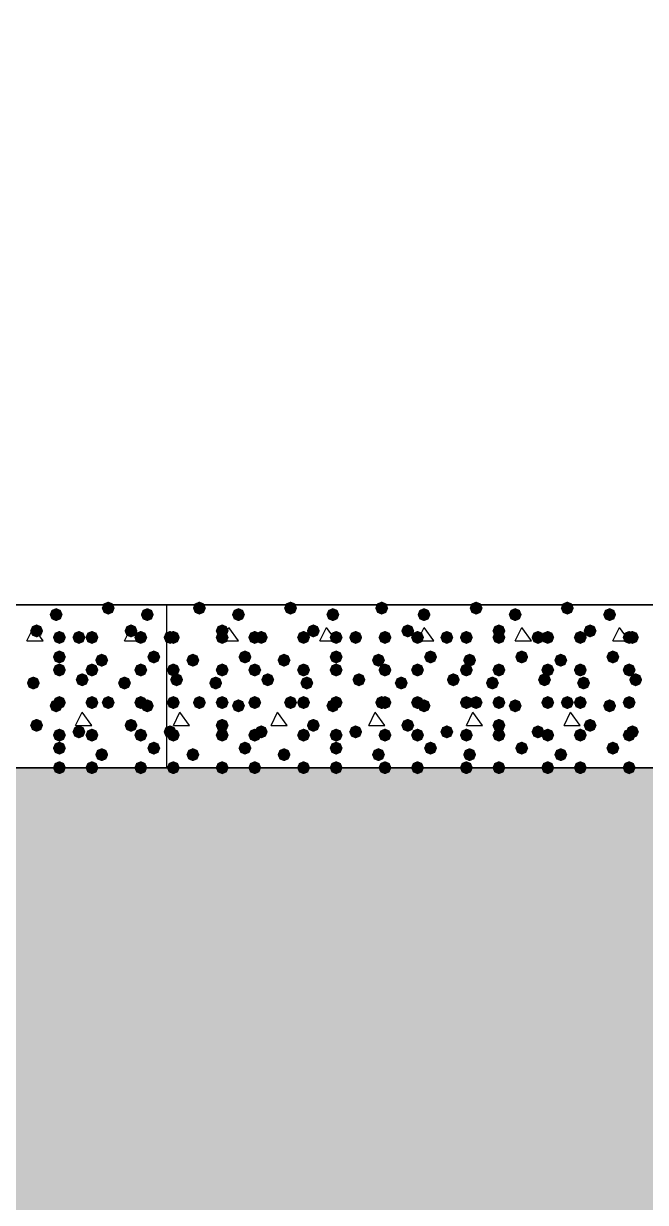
# Model space of a CAD drawing. Header units: millimetres. Extents: x 0 to 420, y 0 to 297.
# Drawn here: x 370.88 to 378.97, y 121.26 to 136.59 of the extents above; entities that cross this region are included whole.
import ezdxf

# ---------------------------------------------------------------- set-up
doc = ezdxf.new("R2010")
doc.units = ezdxf.units.MM
doc.layers.get('0').update_dxf_attribs({"linetype": 'CONTINUOUS'})

msp = doc.modelspace()

# ---------------------------------------------------------------- hatches: boundary and pattern name
at = {"true_color": 0x000007}
for points in [[(372.067667, 128.989667), (372.042796, 128.929871), (371.983, 128.905), (371.923204, 128.929871), (371.898333, 128.989667), (371.923204, 129.049462), (371.983, 129.074333), (372.042796, 129.049463)], [(371.390333, 128.905), (371.365463, 128.845204), (371.305667, 128.820333), (371.245871, 128.845204), (371.221, 128.905), (371.245871, 128.964796), (371.305667, 128.989667), (371.365462, 128.964796)], [(372.575667, 128.905), (372.550796, 128.845204), (372.491, 128.820333), (372.431204, 128.845204), (372.406333, 128.905), (372.431204, 128.964796), (372.491, 128.989667), (372.550796, 128.964796)], [(371.136333, 128.693333), (371.111462, 128.633537), (371.051667, 128.608667), (370.991871, 128.633537), (370.967, 128.693333), (370.991871, 128.753129), (371.051667, 128.778), (371.111462, 128.753129)], [(372.364, 128.693333), (372.339129, 128.633537), (372.279333, 128.608667), (372.219538, 128.633537), (372.194667, 128.693333), (372.219537, 128.753129), (372.279333, 128.778), (372.339129, 128.753129)], [(371.432667, 128.608667), (371.407796, 128.548871), (371.348, 128.524), (371.288204, 128.548871), (371.263333, 128.608667), (371.288204, 128.668462), (371.348, 128.693333), (371.407796, 128.668463)], [(371.686667, 128.608667), (371.661796, 128.548871), (371.602, 128.524), (371.542204, 128.548871), (371.517333, 128.608667), (371.542204, 128.668462), (371.602, 128.693333), (371.661796, 128.668463)], [(371.856, 128.608667), (371.831129, 128.548871), (371.771333, 128.524), (371.711537, 128.548871), (371.686667, 128.608667), (371.711537, 128.668462), (371.771333, 128.693333), (371.831129, 128.668463)], [(372.491, 128.608667), (372.466129, 128.548871), (372.406333, 128.524), (372.346537, 128.548871), (372.321667, 128.608667), (372.346537, 128.668462), (372.406333, 128.693333), (372.466129, 128.668463)], [(371.432667, 128.354667), (371.407796, 128.294871), (371.348, 128.27), (371.288204, 128.294871), (371.263333, 128.354667), (371.288204, 128.414462), (371.348, 128.439333), (371.407796, 128.414463)], [(372.660333, 128.354667), (372.635463, 128.294871), (372.575667, 128.27), (372.515871, 128.294871), (372.491, 128.354667), (372.515871, 128.414462), (372.575667, 128.439333), (372.635462, 128.414463)], [(371.432667, 128.185333), (371.407796, 128.125538), (371.348, 128.100667), (371.288204, 128.125538), (371.263333, 128.185333), (371.288204, 128.245129), (371.348, 128.27), (371.407796, 128.245129)], [(371.856, 128.185333), (371.831129, 128.125538), (371.771333, 128.100667), (371.711537, 128.125538), (371.686667, 128.185333), (371.711537, 128.245129), (371.771333, 128.27), (371.831129, 128.245129)], [(371.983, 128.312333), (371.958129, 128.252537), (371.898333, 128.227667), (371.838538, 128.252537), (371.813667, 128.312333), (371.838537, 128.372129), (371.898333, 128.397), (371.958129, 128.372129)], [(372.491, 128.185333), (372.466129, 128.125538), (372.406333, 128.100667), (372.346537, 128.125538), (372.321667, 128.185333), (372.346537, 128.245129), (372.406333, 128.27), (372.466129, 128.245129)], [(371.729, 128.058333), (371.704129, 127.998538), (371.644333, 127.973667), (371.584538, 127.998538), (371.559667, 128.058333), (371.584537, 128.118129), (371.644333, 128.143), (371.704129, 128.118129)], [(371.094, 128.016), (371.069129, 127.956204), (371.009333, 127.931333), (370.949537, 127.956204), (370.924667, 128.016), (370.949537, 128.075796), (371.009333, 128.100667), (371.069129, 128.075796)], [(372.279333, 128.016), (372.254462, 127.956204), (372.194667, 127.931333), (372.134871, 127.956204), (372.11, 128.016), (372.134871, 128.075796), (372.194667, 128.100667), (372.254462, 128.075796)], [(371.432667, 127.762), (371.407796, 127.702204), (371.348, 127.677333), (371.288204, 127.702204), (371.263333, 127.762), (371.288204, 127.821796), (371.348, 127.846667), (371.407796, 127.821796)], [(371.856, 127.762), (371.831129, 127.702204), (371.771333, 127.677333), (371.711537, 127.702204), (371.686667, 127.762), (371.711537, 127.821796), (371.771333, 127.846667), (371.831129, 127.821796)], [(372.067667, 127.762), (372.042796, 127.702204), (371.983, 127.677333), (371.923204, 127.702204), (371.898333, 127.762), (371.923204, 127.821796), (371.983, 127.846667), (372.042796, 127.821796)], [(372.491, 127.762), (372.466129, 127.702204), (372.406333, 127.677333), (372.346537, 127.702204), (372.321667, 127.762), (372.346537, 127.821796), (372.406333, 127.846667), (372.466129, 127.821796)], [(371.390333, 127.719667), (371.365463, 127.659871), (371.305667, 127.635), (371.245871, 127.659871), (371.221, 127.719667), (371.245871, 127.779462), (371.305667, 127.804333), (371.365462, 127.779463)], [(372.575667, 127.719667), (372.550796, 127.659871), (372.491, 127.635), (372.431204, 127.659871), (372.406333, 127.719667), (372.431204, 127.779462), (372.491, 127.804333), (372.550796, 127.779463)], [(371.136333, 127.465667), (371.111462, 127.405871), (371.051667, 127.381), (370.991871, 127.405871), (370.967, 127.465667), (370.991871, 127.525462), (371.051667, 127.550333), (371.111462, 127.525463)], [(372.364, 127.465667), (372.339129, 127.405871), (372.279333, 127.381), (372.219538, 127.405871), (372.194667, 127.465667), (372.219537, 127.525462), (372.279333, 127.550333), (372.339129, 127.525463)], [(371.432667, 127.338667), (371.407796, 127.278871), (371.348, 127.254), (371.288204, 127.278871), (371.263333, 127.338667), (371.288204, 127.398462), (371.348, 127.423333), (371.407796, 127.398463)], [(371.686667, 127.381), (371.661796, 127.321204), (371.602, 127.296333), (371.542204, 127.321204), (371.517333, 127.381), (371.542204, 127.440796), (371.602, 127.465667), (371.661796, 127.440796)], [(371.856, 127.338667), (371.831129, 127.278871), (371.771333, 127.254), (371.711537, 127.278871), (371.686667, 127.338667), (371.711537, 127.398462), (371.771333, 127.423333), (371.831129, 127.398463)], [(372.491, 127.338667), (372.466129, 127.278871), (372.406333, 127.254), (372.346537, 127.278871), (372.321667, 127.338667), (372.346537, 127.398462), (372.406333, 127.423333), (372.466129, 127.398463)], [(371.432667, 127.169333), (371.407796, 127.109537), (371.348, 127.084667), (371.288204, 127.109537), (371.263333, 127.169333), (371.288204, 127.229129), (371.348, 127.254), (371.407796, 127.229129)], [(372.660333, 127.169333), (372.635463, 127.109537), (372.575667, 127.084667), (372.515871, 127.109537), (372.491, 127.169333), (372.515871, 127.229129), (372.575667, 127.254), (372.635462, 127.229129)], [(371.983, 127.084667), (371.958129, 127.024871), (371.898333, 127), (371.838538, 127.024871), (371.813667, 127.084667), (371.838537, 127.144462), (371.898333, 127.169333), (371.958129, 127.144463)], [(371.432667, 126.915333), (371.407796, 126.855538), (371.348, 126.830667), (371.288204, 126.855538), (371.263333, 126.915333), (371.288204, 126.975129), (371.348, 127), (371.407796, 126.975129)], [(371.856, 126.915333), (371.831129, 126.855538), (371.771333, 126.830667), (371.711537, 126.855538), (371.686667, 126.915333), (371.711537, 126.975129), (371.771333, 127), (371.831129, 126.975129)], [(372.491, 126.915333), (372.466129, 126.855538), (372.406333, 126.830667), (372.346537, 126.855538), (372.321667, 126.915333), (372.346537, 126.975129), (372.406333, 127), (372.466129, 126.975129)]]:
    msp.add_hatch(color=0, dxfattribs=at).paths.add_polyline_path(points, flags=0)
at = {"true_color": 0x000008}
for points in [[(373.253, 128.989667), (373.228129, 128.929871), (373.168333, 128.905), (373.108538, 128.929871), (373.083667, 128.989667), (373.108537, 129.049462), (373.168333, 129.074333), (373.228129, 129.049463)], [(374.438333, 128.989667), (374.413462, 128.929871), (374.353667, 128.905), (374.293871, 128.929871), (374.269, 128.989667), (374.293871, 129.049462), (374.353667, 129.074333), (374.413462, 129.049463)], [(375.623667, 128.989667), (375.598796, 128.929871), (375.539, 128.905), (375.479204, 128.929871), (375.454333, 128.989667), (375.479204, 129.049462), (375.539, 129.074333), (375.598796, 129.049463)], [(376.851333, 128.989667), (376.826462, 128.929871), (376.766667, 128.905), (376.706871, 128.929871), (376.682, 128.989667), (376.706871, 129.049462), (376.766667, 129.074333), (376.826462, 129.049463)], [(378.036667, 128.989667), (378.011796, 128.929871), (377.952, 128.905), (377.892204, 128.929871), (377.867333, 128.989667), (377.892204, 129.049462), (377.952, 129.074333), (378.011796, 129.049463)], [(373.761, 128.905), (373.736129, 128.845204), (373.676333, 128.820333), (373.616537, 128.845204), (373.591667, 128.905), (373.616537, 128.964796), (373.676333, 128.989667), (373.736129, 128.964796)], [(374.988667, 128.905), (374.963796, 128.845204), (374.904, 128.820333), (374.844204, 128.845204), (374.819333, 128.905), (374.844204, 128.964796), (374.904, 128.989667), (374.963796, 128.964796)], [(376.174, 128.905), (376.149129, 128.845204), (376.089333, 128.820333), (376.029537, 128.845204), (376.004667, 128.905), (376.029537, 128.964796), (376.089333, 128.989667), (376.149129, 128.964796)], [(377.359333, 128.905), (377.334462, 128.845204), (377.274667, 128.820333), (377.214871, 128.845204), (377.19, 128.905), (377.214871, 128.964796), (377.274667, 128.989667), (377.334462, 128.964796)], [(378.587, 128.905), (378.562129, 128.845204), (378.502333, 128.820333), (378.442538, 128.845204), (378.417667, 128.905), (378.442537, 128.964796), (378.502333, 128.989667), (378.562129, 128.964796)], [(373.549333, 128.693333), (373.524462, 128.633537), (373.464667, 128.608667), (373.404871, 128.633537), (373.38, 128.693333), (373.404871, 128.753129), (373.464667, 128.778), (373.524462, 128.753129)], [(374.734667, 128.693333), (374.709796, 128.633537), (374.65, 128.608667), (374.590204, 128.633537), (374.565333, 128.693333), (374.590204, 128.753129), (374.65, 128.778), (374.709796, 128.753129)], [(375.962333, 128.693333), (375.937462, 128.633537), (375.877667, 128.608667), (375.817871, 128.633537), (375.793, 128.693333), (375.817871, 128.753129), (375.877667, 128.778), (375.937462, 128.753129)], [(377.147667, 128.693333), (377.122796, 128.633537), (377.063, 128.608667), (377.003204, 128.633537), (376.978333, 128.693333), (377.003204, 128.753129), (377.063, 128.778), (377.122796, 128.753129)], [(378.333, 128.693333), (378.308129, 128.633537), (378.248333, 128.608667), (378.188538, 128.633537), (378.163667, 128.693333), (378.188537, 128.753129), (378.248333, 128.778), (378.308129, 128.753129)], [(372.872, 128.608667), (372.847129, 128.548871), (372.787333, 128.524), (372.727538, 128.548871), (372.702667, 128.608667), (372.727537, 128.668462), (372.787333, 128.693333), (372.847129, 128.668463)], [(372.914333, 128.608667), (372.889462, 128.548871), (372.829667, 128.524), (372.769871, 128.548871), (372.745, 128.608667), (372.769871, 128.668462), (372.829667, 128.693333), (372.889462, 128.668463)], [(373.549333, 128.608667), (373.524462, 128.548871), (373.464667, 128.524), (373.404871, 128.548871), (373.38, 128.608667), (373.404871, 128.668462), (373.464667, 128.693333), (373.524462, 128.668463)], [(373.972667, 128.608667), (373.947796, 128.548871), (373.888, 128.524), (373.828204, 128.548871), (373.803333, 128.608667), (373.828204, 128.668462), (373.888, 128.693333), (373.947796, 128.668463)], [(374.057333, 128.608667), (374.032462, 128.548871), (373.972667, 128.524), (373.912871, 128.548871), (373.888, 128.608667), (373.912871, 128.668462), (373.972667, 128.693333), (374.032462, 128.668463)], [(374.607667, 128.608667), (374.582796, 128.548871), (374.523, 128.524), (374.463204, 128.548871), (374.438333, 128.608667), (374.463204, 128.668462), (374.523, 128.693333), (374.582796, 128.668463)], [(375.031, 128.608667), (375.006129, 128.548871), (374.946333, 128.524), (374.886537, 128.548871), (374.861667, 128.608667), (374.886537, 128.668462), (374.946333, 128.693333), (375.006129, 128.668463)], [(375.285, 128.608667), (375.260129, 128.548871), (375.200333, 128.524), (375.140538, 128.548871), (375.115667, 128.608667), (375.140537, 128.668462), (375.200333, 128.693333), (375.260129, 128.668463)], [(375.666, 128.608667), (375.641129, 128.548871), (375.581333, 128.524), (375.521538, 128.548871), (375.496667, 128.608667), (375.521537, 128.668462), (375.581333, 128.693333), (375.641129, 128.668463)], [(376.089333, 128.608667), (376.064462, 128.548871), (376.004667, 128.524), (375.944871, 128.548871), (375.92, 128.608667), (375.944871, 128.668462), (376.004667, 128.693333), (376.064462, 128.668463)], [(376.470333, 128.608667), (376.445462, 128.548871), (376.385667, 128.524), (376.325871, 128.548871), (376.301, 128.608667), (376.325871, 128.668462), (376.385667, 128.693333), (376.445462, 128.668463)], [(376.724333, 128.608667), (376.699462, 128.548871), (376.639667, 128.524), (376.579871, 128.548871), (376.555, 128.608667), (376.579871, 128.668462), (376.639667, 128.693333), (376.699462, 128.668463)], [(377.147667, 128.608667), (377.122796, 128.548871), (377.063, 128.524), (377.003204, 128.548871), (376.978333, 128.608667), (377.003204, 128.668462), (377.063, 128.693333), (377.122796, 128.668463)], [(377.655667, 128.608667), (377.630796, 128.548871), (377.571, 128.524), (377.511204, 128.548871), (377.486333, 128.608667), (377.511204, 128.668462), (377.571, 128.693333), (377.630796, 128.668463)], [(377.782667, 128.608667), (377.757796, 128.548871), (377.698, 128.524), (377.638204, 128.548871), (377.613333, 128.608667), (377.638204, 128.668462), (377.698, 128.693333), (377.757796, 128.668463)], [(378.206, 128.608667), (378.181129, 128.548871), (378.121333, 128.524), (378.061537, 128.548871), (378.036667, 128.608667), (378.061537, 128.668462), (378.121333, 128.693333), (378.181129, 128.668463)], [(378.841, 128.608667), (378.816129, 128.548871), (378.756333, 128.524), (378.696537, 128.548871), (378.671667, 128.608667), (378.696537, 128.668462), (378.756333, 128.693333), (378.816129, 128.668463)], [(378.883333, 128.608667), (378.858462, 128.548871), (378.798667, 128.524), (378.738871, 128.548871), (378.714, 128.608667), (378.738871, 128.668462), (378.798667, 128.693333), (378.858462, 128.668463)], [(373.845667, 128.354667), (373.820796, 128.294871), (373.761, 128.27), (373.701204, 128.294871), (373.676333, 128.354667), (373.701204, 128.414462), (373.761, 128.439333), (373.820796, 128.414463)], [(375.031, 128.354667), (375.006129, 128.294871), (374.946333, 128.27), (374.886537, 128.294871), (374.861667, 128.354667), (374.886537, 128.414462), (374.946333, 128.439333), (375.006129, 128.414463)], [(376.258667, 128.354667), (376.233796, 128.294871), (376.174, 128.27), (376.114204, 128.294871), (376.089333, 128.354667), (376.114204, 128.414462), (376.174, 128.439333), (376.233796, 128.414463)], [(377.444, 128.354667), (377.419129, 128.294871), (377.359333, 128.27), (377.299537, 128.294871), (377.274667, 128.354667), (377.299537, 128.414462), (377.359333, 128.439333), (377.419129, 128.414463)], [(378.629333, 128.354667), (378.604462, 128.294871), (378.544667, 128.27), (378.484871, 128.294871), (378.46, 128.354667), (378.484871, 128.414462), (378.544667, 128.439333), (378.604462, 128.414463)], [(372.914333, 128.185333), (372.889462, 128.125538), (372.829667, 128.100667), (372.769871, 128.125538), (372.745, 128.185333), (372.769871, 128.245129), (372.829667, 128.27), (372.889462, 128.245129)], [(373.168333, 128.312333), (373.143462, 128.252537), (373.083667, 128.227667), (373.023871, 128.252537), (372.999, 128.312333), (373.023871, 128.372129), (373.083667, 128.397), (373.143462, 128.372129)], [(373.549333, 128.185333), (373.524462, 128.125538), (373.464667, 128.100667), (373.404871, 128.125538), (373.38, 128.185333), (373.404871, 128.245129), (373.464667, 128.27), (373.524462, 128.245129)], [(373.972667, 128.185333), (373.947796, 128.125538), (373.888, 128.100667), (373.828204, 128.125538), (373.803333, 128.185333), (373.828204, 128.245129), (373.888, 128.27), (373.947796, 128.245129)], [(374.353667, 128.312333), (374.328796, 128.252537), (374.269, 128.227667), (374.209204, 128.252537), (374.184333, 128.312333), (374.209204, 128.372129), (374.269, 128.397), (374.328796, 128.372129)], [(374.607667, 128.185333), (374.582796, 128.125538), (374.523, 128.100667), (374.463204, 128.125538), (374.438333, 128.185333), (374.463204, 128.245129), (374.523, 128.27), (374.582796, 128.245129)], [(375.031, 128.185333), (375.006129, 128.125538), (374.946333, 128.100667), (374.886537, 128.125538), (374.861667, 128.185333), (374.886537, 128.245129), (374.946333, 128.27), (375.006129, 128.245129)], [(375.581333, 128.312333), (375.556462, 128.252537), (375.496667, 128.227667), (375.436871, 128.252537), (375.412, 128.312333), (375.436871, 128.372129), (375.496667, 128.397), (375.556462, 128.372129)], [(375.666, 128.185333), (375.641129, 128.125538), (375.581333, 128.100667), (375.521538, 128.125538), (375.496667, 128.185333), (375.521537, 128.245129), (375.581333, 128.27), (375.641129, 128.245129)], [(376.089333, 128.185333), (376.064462, 128.125538), (376.004667, 128.100667), (375.944871, 128.125538), (375.92, 128.185333), (375.944871, 128.245129), (376.004667, 128.27), (376.064462, 128.245129)], [(376.724333, 128.185333), (376.699462, 128.125538), (376.639667, 128.100667), (376.579871, 128.125538), (376.555, 128.185333), (376.579871, 128.245129), (376.639667, 128.27), (376.699462, 128.245129)], [(376.766667, 128.312333), (376.741796, 128.252537), (376.682, 128.227667), (376.622204, 128.252537), (376.597333, 128.312333), (376.622204, 128.372129), (376.682, 128.397), (376.741796, 128.372129)], [(377.147667, 128.185333), (377.122796, 128.125538), (377.063, 128.100667), (377.003204, 128.125538), (376.978333, 128.185333), (377.003204, 128.245129), (377.063, 128.27), (377.122796, 128.245129)], [(377.782667, 128.185333), (377.757796, 128.125538), (377.698, 128.100667), (377.638204, 128.125538), (377.613333, 128.185333), (377.638204, 128.245129), (377.698, 128.27), (377.757796, 128.245129)], [(377.952, 128.312333), (377.927129, 128.252537), (377.867333, 128.227667), (377.807538, 128.252537), (377.782667, 128.312333), (377.807537, 128.372129), (377.867333, 128.397), (377.927129, 128.372129)], [(378.206, 128.185333), (378.181129, 128.125538), (378.121333, 128.100667), (378.061537, 128.125538), (378.036667, 128.185333), (378.061537, 128.245129), (378.121333, 128.27), (378.181129, 128.245129)], [(378.841, 128.185333), (378.816129, 128.125538), (378.756333, 128.100667), (378.696537, 128.125538), (378.671667, 128.185333), (378.696537, 128.245129), (378.756333, 128.27), (378.816129, 128.245129)], [(372.956667, 128.058333), (372.931796, 127.998538), (372.872, 127.973667), (372.812204, 127.998538), (372.787333, 128.058333), (372.812204, 128.118129), (372.872, 128.143), (372.931796, 128.118129)], [(374.142, 128.058333), (374.117129, 127.998538), (374.057333, 127.973667), (373.997538, 127.998538), (373.972667, 128.058333), (373.997537, 128.118129), (374.057333, 128.143), (374.117129, 128.118129)], [(375.327333, 128.058333), (375.302462, 127.998538), (375.242667, 127.973667), (375.182871, 127.998538), (375.158, 128.058333), (375.182871, 128.118129), (375.242667, 128.143), (375.302462, 128.118129)], [(376.555, 128.058333), (376.530129, 127.998538), (376.470333, 127.973667), (376.410538, 127.998538), (376.385667, 128.058333), (376.410537, 128.118129), (376.470333, 128.143), (376.530129, 128.118129)], [(377.740333, 128.058333), (377.715463, 127.998538), (377.655667, 127.973667), (377.595871, 127.998538), (377.571, 128.058333), (377.595871, 128.118129), (377.655667, 128.143), (377.715462, 128.118129)], [(378.925667, 128.058333), (378.900796, 127.998538), (378.841, 127.973667), (378.781204, 127.998538), (378.756333, 128.058333), (378.781204, 128.118129), (378.841, 128.143), (378.900796, 128.118129)], [(373.464667, 128.016), (373.439796, 127.956204), (373.38, 127.931333), (373.320204, 127.956204), (373.295333, 128.016), (373.320204, 128.075796), (373.38, 128.100667), (373.439796, 128.075796)], [(374.65, 128.016), (374.625129, 127.956204), (374.565333, 127.931333), (374.505538, 127.956204), (374.480667, 128.016), (374.505537, 128.075796), (374.565333, 128.100667), (374.625129, 128.075796)], [(375.877667, 128.016), (375.852796, 127.956204), (375.793, 127.931333), (375.733204, 127.956204), (375.708333, 128.016), (375.733204, 128.075796), (375.793, 128.100667), (375.852796, 128.075796)], [(377.063, 128.016), (377.038129, 127.956204), (376.978333, 127.931333), (376.918537, 127.956204), (376.893667, 128.016), (376.918537, 128.075796), (376.978333, 128.100667), (377.038129, 128.075796)], [(378.248333, 128.016), (378.223462, 127.956204), (378.163667, 127.931333), (378.103871, 127.956204), (378.079, 128.016), (378.103871, 128.075796), (378.163667, 128.100667), (378.223462, 128.075796)], [(372.914333, 127.762), (372.889462, 127.702204), (372.829667, 127.677333), (372.769871, 127.702204), (372.745, 127.762), (372.769871, 127.821796), (372.829667, 127.846667), (372.889462, 127.821796)], [(373.253, 127.762), (373.228129, 127.702204), (373.168333, 127.677333), (373.108538, 127.702204), (373.083667, 127.762), (373.108537, 127.821796), (373.168333, 127.846667), (373.228129, 127.821796)], [(373.549333, 127.762), (373.524462, 127.702204), (373.464667, 127.677333), (373.404871, 127.702204), (373.38, 127.762), (373.404871, 127.821796), (373.464667, 127.846667), (373.524462, 127.821796)], [(373.972667, 127.762), (373.947796, 127.702204), (373.888, 127.677333), (373.828204, 127.702204), (373.803333, 127.762), (373.828204, 127.821796), (373.888, 127.846667), (373.947796, 127.821796)], [(374.438333, 127.762), (374.413462, 127.702204), (374.353667, 127.677333), (374.293871, 127.702204), (374.269, 127.762), (374.293871, 127.821796), (374.353667, 127.846667), (374.413462, 127.821796)], [(374.607667, 127.762), (374.582796, 127.702204), (374.523, 127.677333), (374.463204, 127.702204), (374.438333, 127.762), (374.463204, 127.821796), (374.523, 127.846667), (374.582796, 127.821796)], [(375.031, 127.762), (375.006129, 127.702204), (374.946333, 127.677333), (374.886537, 127.702204), (374.861667, 127.762), (374.886537, 127.821796), (374.946333, 127.846667), (375.006129, 127.821796)], [(375.623667, 127.762), (375.598796, 127.702204), (375.539, 127.677333), (375.479204, 127.702204), (375.454333, 127.762), (375.479204, 127.821796), (375.539, 127.846667), (375.598796, 127.821796)], [(375.666, 127.762), (375.641129, 127.702204), (375.581333, 127.677333), (375.521538, 127.702204), (375.496667, 127.762), (375.521537, 127.821796), (375.581333, 127.846667), (375.641129, 127.821796)], [(376.089333, 127.762), (376.064462, 127.702204), (376.004667, 127.677333), (375.944871, 127.702204), (375.92, 127.762), (375.944871, 127.821796), (376.004667, 127.846667), (376.064462, 127.821796)], [(376.724333, 127.762), (376.699462, 127.702204), (376.639667, 127.677333), (376.579871, 127.702204), (376.555, 127.762), (376.579871, 127.821796), (376.639667, 127.846667), (376.699462, 127.821796)], [(376.851333, 127.762), (376.826462, 127.702204), (376.766667, 127.677333), (376.706871, 127.702204), (376.682, 127.762), (376.706871, 127.821796), (376.766667, 127.846667), (376.826462, 127.821796)], [(377.147667, 127.762), (377.122796, 127.702204), (377.063, 127.677333), (377.003204, 127.702204), (376.978333, 127.762), (377.003204, 127.821796), (377.063, 127.846667), (377.122796, 127.821796)], [(377.782667, 127.762), (377.757796, 127.702204), (377.698, 127.677333), (377.638204, 127.702204), (377.613333, 127.762), (377.638204, 127.821796), (377.698, 127.846667), (377.757796, 127.821796)], [(378.036667, 127.762), (378.011796, 127.702204), (377.952, 127.677333), (377.892204, 127.702204), (377.867333, 127.762), (377.892204, 127.821796), (377.952, 127.846667), (378.011796, 127.821796)], [(378.206, 127.762), (378.181129, 127.702204), (378.121333, 127.677333), (378.061537, 127.702204), (378.036667, 127.762), (378.061537, 127.821796), (378.121333, 127.846667), (378.181129, 127.821796)], [(378.841, 127.762), (378.816129, 127.702204), (378.756333, 127.677333), (378.696537, 127.702204), (378.671667, 127.762), (378.696537, 127.821796), (378.756333, 127.846667), (378.816129, 127.821796)], [(373.761, 127.719667), (373.736129, 127.659871), (373.676333, 127.635), (373.616537, 127.659871), (373.591667, 127.719667), (373.616537, 127.779462), (373.676333, 127.804333), (373.736129, 127.779463)], [(374.988667, 127.719667), (374.963796, 127.659871), (374.904, 127.635), (374.844204, 127.659871), (374.819333, 127.719667), (374.844204, 127.779462), (374.904, 127.804333), (374.963796, 127.779463)], [(376.174, 127.719667), (376.149129, 127.659871), (376.089333, 127.635), (376.029537, 127.659871), (376.004667, 127.719667), (376.029537, 127.779462), (376.089333, 127.804333), (376.149129, 127.779463)], [(377.359333, 127.719667), (377.334462, 127.659871), (377.274667, 127.635), (377.214871, 127.659871), (377.19, 127.719667), (377.214871, 127.779462), (377.274667, 127.804333), (377.334462, 127.779463)], [(378.587, 127.719667), (378.562129, 127.659871), (378.502333, 127.635), (378.442538, 127.659871), (378.417667, 127.719667), (378.442537, 127.779462), (378.502333, 127.804333), (378.562129, 127.779463)], [(373.549333, 127.465667), (373.524462, 127.405871), (373.464667, 127.381), (373.404871, 127.405871), (373.38, 127.465667), (373.404871, 127.525462), (373.464667, 127.550333), (373.524462, 127.525463)], [(374.734667, 127.465667), (374.709796, 127.405871), (374.65, 127.381), (374.590204, 127.405871), (374.565333, 127.465667), (374.590204, 127.525462), (374.65, 127.550333), (374.709796, 127.525463)], [(375.962333, 127.465667), (375.937462, 127.405871), (375.877667, 127.381), (375.817871, 127.405871), (375.793, 127.465667), (375.817871, 127.525462), (375.877667, 127.550333), (375.937462, 127.525463)], [(377.147667, 127.465667), (377.122796, 127.405871), (377.063, 127.381), (377.003204, 127.405871), (376.978333, 127.465667), (377.003204, 127.525462), (377.063, 127.550333), (377.122796, 127.525463)], [(378.333, 127.465667), (378.308129, 127.405871), (378.248333, 127.381), (378.188538, 127.405871), (378.163667, 127.465667), (378.188537, 127.525462), (378.248333, 127.550333), (378.308129, 127.525463)], [(372.872, 127.381), (372.847129, 127.321204), (372.787333, 127.296333), (372.727538, 127.321204), (372.702667, 127.381), (372.727537, 127.440796), (372.787333, 127.465667), (372.847129, 127.440796)], [(372.914333, 127.338667), (372.889462, 127.278871), (372.829667, 127.254), (372.769871, 127.278871), (372.745, 127.338667), (372.769871, 127.398462), (372.829667, 127.423333), (372.889462, 127.398463)], [(373.549333, 127.338667), (373.524462, 127.278871), (373.464667, 127.254), (373.404871, 127.278871), (373.38, 127.338667), (373.404871, 127.398462), (373.464667, 127.423333), (373.524462, 127.398463)], [(373.972667, 127.338667), (373.947796, 127.278871), (373.888, 127.254), (373.828204, 127.278871), (373.803333, 127.338667), (373.828204, 127.398462), (373.888, 127.423333), (373.947796, 127.398463)], [(374.057333, 127.381), (374.032462, 127.321204), (373.972667, 127.296333), (373.912871, 127.321204), (373.888, 127.381), (373.912871, 127.440796), (373.972667, 127.465667), (374.032462, 127.440796)], [(374.607667, 127.338667), (374.582796, 127.278871), (374.523, 127.254), (374.463204, 127.278871), (374.438333, 127.338667), (374.463204, 127.398462), (374.523, 127.423333), (374.582796, 127.398463)], [(375.031, 127.338667), (375.006129, 127.278871), (374.946333, 127.254), (374.886537, 127.278871), (374.861667, 127.338667), (374.886537, 127.398462), (374.946333, 127.423333), (375.006129, 127.398463)], [(375.285, 127.381), (375.260129, 127.321204), (375.200333, 127.296333), (375.140538, 127.321204), (375.115667, 127.381), (375.140537, 127.440796), (375.200333, 127.465667), (375.260129, 127.440796)], [(375.666, 127.338667), (375.641129, 127.278871), (375.581333, 127.254), (375.521538, 127.278871), (375.496667, 127.338667), (375.521537, 127.398462), (375.581333, 127.423333), (375.641129, 127.398463)], [(376.089333, 127.338667), (376.064462, 127.278871), (376.004667, 127.254), (375.944871, 127.278871), (375.92, 127.338667), (375.944871, 127.398462), (376.004667, 127.423333), (376.064462, 127.398463)], [(376.470333, 127.381), (376.445462, 127.321204), (376.385667, 127.296333), (376.325871, 127.321204), (376.301, 127.381), (376.325871, 127.440796), (376.385667, 127.465667), (376.445462, 127.440796)], [(376.724333, 127.338667), (376.699462, 127.278871), (376.639667, 127.254), (376.579871, 127.278871), (376.555, 127.338667), (376.579871, 127.398462), (376.639667, 127.423333), (376.699462, 127.398463)], [(377.147667, 127.338667), (377.122796, 127.278871), (377.063, 127.254), (377.003204, 127.278871), (376.978333, 127.338667), (377.003204, 127.398462), (377.063, 127.423333), (377.122796, 127.398463)], [(377.655667, 127.381), (377.630796, 127.321204), (377.571, 127.296333), (377.511204, 127.321204), (377.486333, 127.381), (377.511204, 127.440796), (377.571, 127.465667), (377.630796, 127.440796)], [(377.782667, 127.338667), (377.757796, 127.278871), (377.698, 127.254), (377.638204, 127.278871), (377.613333, 127.338667), (377.638204, 127.398462), (377.698, 127.423333), (377.757796, 127.398463)], [(378.206, 127.338667), (378.181129, 127.278871), (378.121333, 127.254), (378.061537, 127.278871), (378.036667, 127.338667), (378.061537, 127.398462), (378.121333, 127.423333), (378.181129, 127.398463)], [(378.841, 127.338667), (378.816129, 127.278871), (378.756333, 127.254), (378.696537, 127.278871), (378.671667, 127.338667), (378.696537, 127.398462), (378.756333, 127.423333), (378.816129, 127.398463)], [(378.883333, 127.381), (378.858462, 127.321204), (378.798667, 127.296333), (378.738871, 127.321204), (378.714, 127.381), (378.738871, 127.440796), (378.798667, 127.465667), (378.858462, 127.440796)], [(373.845667, 127.169333), (373.820796, 127.109537), (373.761, 127.084667), (373.701204, 127.109537), (373.676333, 127.169333), (373.701204, 127.229129), (373.761, 127.254), (373.820796, 127.229129)], [(375.031, 127.169333), (375.006129, 127.109537), (374.946333, 127.084667), (374.886537, 127.109537), (374.861667, 127.169333), (374.886537, 127.229129), (374.946333, 127.254), (375.006129, 127.229129)], [(376.258667, 127.169333), (376.233796, 127.109537), (376.174, 127.084667), (376.114204, 127.109537), (376.089333, 127.169333), (376.114204, 127.229129), (376.174, 127.254), (376.233796, 127.229129)], [(377.444, 127.169333), (377.419129, 127.109537), (377.359333, 127.084667), (377.299537, 127.109537), (377.274667, 127.169333), (377.299537, 127.229129), (377.359333, 127.254), (377.419129, 127.229129)], [(378.629333, 127.169333), (378.604462, 127.109537), (378.544667, 127.084667), (378.484871, 127.109537), (378.46, 127.169333), (378.484871, 127.229129), (378.544667, 127.254), (378.604462, 127.229129)], [(373.168333, 127.084667), (373.143462, 127.024871), (373.083667, 127), (373.023871, 127.024871), (372.999, 127.084667), (373.023871, 127.144462), (373.083667, 127.169333), (373.143462, 127.144463)], [(374.353667, 127.084667), (374.328796, 127.024871), (374.269, 127), (374.209204, 127.024871), (374.184333, 127.084667), (374.209204, 127.144462), (374.269, 127.169333), (374.328796, 127.144463)], [(375.581333, 127.084667), (375.556462, 127.024871), (375.496667, 127), (375.436871, 127.024871), (375.412, 127.084667), (375.436871, 127.144462), (375.496667, 127.169333), (375.556462, 127.144463)], [(376.766667, 127.084667), (376.741796, 127.024871), (376.682, 127), (376.622204, 127.024871), (376.597333, 127.084667), (376.622204, 127.144462), (376.682, 127.169333), (376.741796, 127.144463)], [(377.952, 127.084667), (377.927129, 127.024871), (377.867333, 127), (377.807538, 127.024871), (377.782667, 127.084667), (377.807537, 127.144462), (377.867333, 127.169333), (377.927129, 127.144463)], [(372.914333, 126.915333), (372.889462, 126.855538), (372.829667, 126.830667), (372.769871, 126.855538), (372.745, 126.915333), (372.769871, 126.975129), (372.829667, 127), (372.889462, 126.975129)], [(373.549333, 126.915333), (373.524462, 126.855538), (373.464667, 126.830667), (373.404871, 126.855538), (373.38, 126.915333), (373.404871, 126.975129), (373.464667, 127), (373.524462, 126.975129)], [(373.972667, 126.915333), (373.947796, 126.855538), (373.888, 126.830667), (373.828204, 126.855538), (373.803333, 126.915333), (373.828204, 126.975129), (373.888, 127), (373.947796, 126.975129)], [(374.607667, 126.915333), (374.582796, 126.855538), (374.523, 126.830667), (374.463204, 126.855538), (374.438333, 126.915333), (374.463204, 126.975129), (374.523, 127), (374.582796, 126.975129)], [(375.031, 126.915333), (375.006129, 126.855538), (374.946333, 126.830667), (374.886537, 126.855538), (374.861667, 126.915333), (374.886537, 126.975129), (374.946333, 127), (375.006129, 126.975129)], [(375.666, 126.915333), (375.641129, 126.855538), (375.581333, 126.830667), (375.521538, 126.855538), (375.496667, 126.915333), (375.521537, 126.975129), (375.581333, 127), (375.641129, 126.975129)], [(376.089333, 126.915333), (376.064462, 126.855538), (376.004667, 126.830667), (375.944871, 126.855538), (375.92, 126.915333), (375.944871, 126.975129), (376.004667, 127), (376.064462, 126.975129)], [(376.724333, 126.915333), (376.699462, 126.855538), (376.639667, 126.830667), (376.579871, 126.855538), (376.555, 126.915333), (376.579871, 126.975129), (376.639667, 127), (376.699462, 126.975129)], [(377.147667, 126.915333), (377.122796, 126.855538), (377.063, 126.830667), (377.003204, 126.855538), (376.978333, 126.915333), (377.003204, 126.975129), (377.063, 127), (377.122796, 126.975129)], [(377.782667, 126.915333), (377.757796, 126.855538), (377.698, 126.830667), (377.638204, 126.855538), (377.613333, 126.915333), (377.638204, 126.975129), (377.698, 127), (377.757796, 126.975129)], [(378.206, 126.915333), (378.181129, 126.855538), (378.121333, 126.830667), (378.061537, 126.855538), (378.036667, 126.915333), (378.061537, 126.975129), (378.121333, 127), (378.181129, 126.975129)], [(378.841, 126.915333), (378.816129, 126.855538), (378.756333, 126.830667), (378.696537, 126.855538), (378.671667, 126.915333), (378.696537, 126.975129), (378.756333, 127), (378.816129, 126.975129)]]:
    msp.add_hatch(color=0, dxfattribs=at).paths.add_polyline_path(points, flags=0)
h = msp.add_hatch(color=0, dxfattribs=at)
h.paths.add_polyline_path([(385.826, 126.915333), (224.409, 126.915333), (385.826, 107.865333)], flags=0)
h.paths.add_polyline_path([(224.409, 126.915333), (385.826, 107.865333), (224.409, 107.865333)], flags=0)

# ---------------------------------------------------------------- linework, layer by layer
at = {"color": 0, "true_color": 0x000007}
for points in [[(38.650333, 126.915333), (38.650333, 150.241), (386.884333, 150.241), (386.884333, 126.915333), (224.409, 126.915333), (224.409, 105.748667), (201.125667, 105.748667), (201.125667, 126.915333)], [(38.650333, 126.915333), (38.650333, 150.241), (386.884333, 150.241), (386.884333, 126.915333), (224.409, 126.915333), (224.409, 105.748667), (201.125667, 105.748667), (201.125667, 126.915333)], [(370.628333, 129.032), (370.628333, 126.915333), (372.745, 126.915333), (372.745, 129.032)]]:
    msp.add_lwpolyline(points, close=True, dxfattribs=at)
at = {"color": 0, "true_color": 0x0000fd}
msp.add_lwpolyline([(222.292333, 129.032), (384.767667, 129.032), (384.767667, 148.124333), (40.767, 148.124333), (40.767, 129.032), (203.242333, 129.032), (203.242333, 107.865333), (222.292333, 107.865333)], close=True, dxfattribs=at)
at = {"color": 0, "true_color": 0x000007}
for points in [[(384.767667, 129.032), (372.745, 129.032)], [(370.924667, 128.566333), (371.009333, 128.735667)], [(371.136333, 128.566333), (371.009333, 128.735667)], [(372.194667, 128.566333), (372.279333, 128.735667)], [(372.406333, 128.566333), (372.279333, 128.735667)], [(370.924667, 128.566333), (371.136333, 128.566333)], [(372.194667, 128.566333), (372.406333, 128.566333)], [(371.559667, 127.465667), (371.644333, 127.635)], [(371.771333, 127.465667), (371.644333, 127.635)], [(371.559667, 127.465667), (371.771333, 127.465667)], [(372.745, 126.915333), (384.767667, 126.915333)]]:
    msp.add_lwpolyline(points, dxfattribs=at)
at = {"color": 0, "true_color": 0x000008}
for points in [[(373.464667, 128.566333), (373.549333, 128.735667)], [(373.676333, 128.566333), (373.549333, 128.735667)], [(374.734667, 128.566333), (374.819333, 128.735667)], [(374.946333, 128.566333), (374.819333, 128.735667)], [(376.004667, 128.566333), (376.089333, 128.735667)], [(376.216333, 128.566333), (376.089333, 128.735667)], [(377.274667, 128.566333), (377.359333, 128.735667)], [(377.486333, 128.566333), (377.359333, 128.735667)], [(378.544667, 128.566333), (378.629333, 128.735667)], [(378.756333, 128.566333), (378.629333, 128.735667)], [(373.464667, 128.566333), (373.676333, 128.566333)], [(374.734667, 128.566333), (374.946333, 128.566333)], [(376.004667, 128.566333), (376.216333, 128.566333)], [(377.274667, 128.566333), (377.486333, 128.566333)], [(378.544667, 128.566333), (378.756333, 128.566333)], [(372.829667, 127.465667), (372.914333, 127.635)], [(373.041333, 127.465667), (372.914333, 127.635)], [(374.099667, 127.465667), (374.184333, 127.635)], [(374.311333, 127.465667), (374.184333, 127.635)], [(375.369667, 127.465667), (375.454333, 127.635)], [(375.581333, 127.465667), (375.454333, 127.635)], [(376.639667, 127.465667), (376.724333, 127.635)], [(376.851333, 127.465667), (376.724333, 127.635)], [(377.909667, 127.465667), (377.994333, 127.635)], [(378.121333, 127.465667), (377.994333, 127.635)], [(372.829667, 127.465667), (373.041333, 127.465667)], [(374.099667, 127.465667), (374.311333, 127.465667)], [(375.369667, 127.465667), (375.581333, 127.465667)], [(376.639667, 127.465667), (376.851333, 127.465667)], [(377.909667, 127.465667), (378.121333, 127.465667)]]:
    msp.add_lwpolyline(points, dxfattribs=at)
msp.add_lwpolyline([(385.826, 126.915333), (224.409, 126.915333), (385.826, 107.865333)], close=True, dxfattribs=at)

doc.saveas('drawing.dxf')
